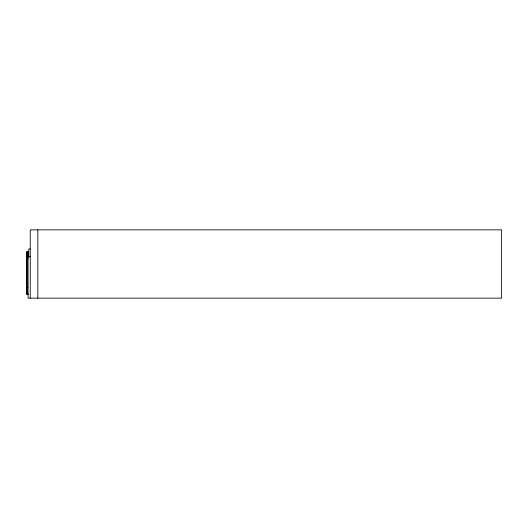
<?xml version="1.0" encoding="UTF-8"?>
<svg xmlns="http://www.w3.org/2000/svg" width="528" height="528" viewBox="0 0 528 528"><rect width="100%" height="100%" fill="white"/><g stroke="black" fill="none" stroke-linecap="round" stroke-linejoin="round"><path stroke-width="0.79" d="M30.248 249.005L28.743 249.005L28.743 257.017M28.71 251.882L26.4 251.882L26.4 294.063L28.578 294.063M28.076 256.78L30.248 256.78M26.4 258.416L28.024 258.416M26.4 287.522L28.024 287.522M37.838 229.852L37.838 298.148M30.248 298.148L30.248 229.852L501.6 229.852L501.6 298.148L28.076 298.148L28.076 251.882M27.212 251.882L27.212 294.063M27.067 251.882L27.067 258.416M26.545 258.416L26.479 294.063"/></g></svg>
